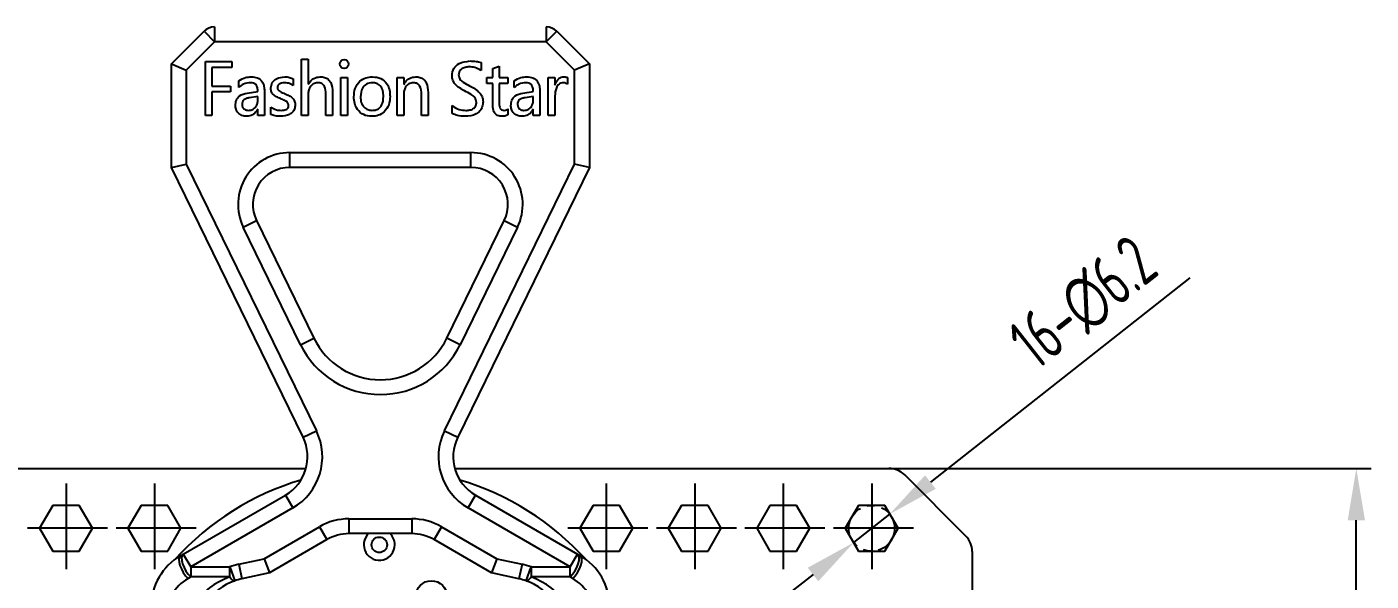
# Model space of a CAD drawing. Header units: millimetres. Extents: x 87 to 927, y 46 to 640.
# Drawn here: x 181.3 to 363.1, y 294.3 to 369.2 of the extents above; entities that cross this region are included whole.
import ezdxf

# ---------------------------------------------------------------- set-up
doc = ezdxf.new("R2010")
doc.units = ezdxf.units.MM
doc.header["$PDSIZE"] = -1
doc.linetypes.add('ACISOTGB', pattern=[9, 4, -1, 1, -1, 1, -1])
doc.linetypes.add('CENTER2', pattern=[28.575, 19.05, -3.175, 3.175, -3.175])
doc.layers.add('3中心线层', color=1, linetype='CENTER2')
doc.layers.add('7标注层', color=4, linetype='Continuous')
doc.styles.add('PC_TEXTSTYLE', font='ISOCP.SHX', dxfattribs={"width": 0.707, "bigfont": 'GBCBIG.SHX'})
doc.dimstyles.new('GB_DIAMETER', dxfattribs={"dimtxt": 3.5, "dimasz": 3.5, "dimexe": 1, "dimexo": 0, "dimgap": 1.5, "dimtad": 1, "dimjust": 4, "dimdsep": 46, "dimtxsty": 'PC_TEXTSTYLE', "dimcen": 0, "dimclrd": 256, "dimclrt": 3, "dimadec": 0, "dimazin": 2, "dimtp": 0.1, "dimtm": 0.1, "dimtfac": 0.71, "dimtdec": 3, "dimtmove": 0, "dimatfit": 2, "dimfxl": 1, "dimtfill": 1, "dimarcsym": 0})
doc.dimstyles.new('GB_LINEAR', dxfattribs={"dimtxt": 3.5, "dimasz": 3.5, "dimexe": 1, "dimexo": 0, "dimgap": 1.5, "dimtad": 1, "dimdsep": 46, "dimtxsty": 'PC_TEXTSTYLE', "dimcen": 0, "dimclrd": 256, "dimclrt": 3, "dimadec": 0, "dimazin": 2, "dimtp": 0.1, "dimtm": 0.1, "dimtfac": 0.71, "dimtdec": 3, "dimtmove": 0, "dimatfit": 3, "dimfxl": 1, "dimtfill": 1, "dimarcsym": 0})

# ---------------------------------------------------------------- blocks, each defined once
blk = doc.blocks.new('*D16')
at = {"layer": '7标注层', "lineweight": -2}
for p, q in [((338.54, 335.34), (303.47, 307.71)), ((293.1, 299.54), (297.97, 303.38)), ((287.6, 295.21), (282.1, 290.88))]:
    blk.add_line(p, q, dxfattribs=at)
at = {"layer": '7标注层'}
for points in [[(302.75, 308.63), (304.19, 306.8), (297.97, 303.38)], [(288.32, 294.3), (286.88, 296.13), (293.1, 299.54)]]:
    blk.add_solid(points, dxfattribs=at)
at = {"layer": 'Defpoints', "color": 0}
for p in [(297.97, 303.38), (293.1, 299.54)]:
    blk.add_point(p, dxfattribs=at)
at = {"layer": '7标注层', "color": 3, "insert": (324.21, 331.88), "char_height": 7, "attachment_point": 5, "rotation": 38.2282, "style": 'PC_TEXTSTYLE', "bg_fill": 3, "box_fill_scale": 1.1, "bg_fill_color": 257, "bg_fill_transparency": 0}
blk.add_mtext('16-∅6.2', dxfattribs=at)
blk = doc.blocks.new('*D19')
at = {"layer": '7标注层', "color": 0, "lineweight": -2}
for p, q in [((280.05, 309.56), (363.05, 309.56)), ((270.09, 219.56), (363.05, 219.56))]:
    blk.add_line(p, q, dxfattribs=at)
at = {"layer": '7标注层', "lineweight": -2}
blk.add_line((361.05, 226.56), (361.05, 302.56), dxfattribs=at)
at = {"layer": '7标注层'}
for points in [[(362.22, 302.56), (359.89, 302.56), (361.05, 309.56)], [(359.89, 226.56), (362.22, 226.56), (361.05, 219.56)]]:
    blk.add_solid(points, dxfattribs=at)
at = {"layer": 'Defpoints', "color": 0}
for p in [(280.05, 309.56), (361.05, 309.56), (270.09, 219.56)]:
    blk.add_point(p, dxfattribs=at)
at = {"layer": '7标注层', "color": 3, "insert": (354.9, 264.56), "char_height": 7, "attachment_point": 5, "rotation": 90, "style": 'PC_TEXTSTYLE', "bg_fill": 3, "box_fill_scale": 1.1, "bg_fill_color": 257, "bg_fill_transparency": 0}
blk.add_mtext('90', dxfattribs=at)

msp = doc.modelspace()

# ---------------------------------------------------------------- linework, layer by layer
at = {"color": 7, "linetype": 'Continuous', "lineweight": 25}
for p, q in [((206.693, 369.241), (206.693, 367.241)), ((251.536, 369.241), (251.536, 367.241)), ((200.865, 364.241), (205.279, 368.655)), ((206.693, 367.241), (202.865, 363.412)), ((205.279, 368.655), (206.693, 367.241)), ((251.536, 367.241), (206.693, 367.241)), ((252.95, 368.655), (251.536, 367.241)), ((255.365, 363.412), (251.536, 367.241)), ((252.95, 368.655), (257.365, 364.241)), ((200.865, 364.241), (202.865, 363.412)), ((200.865, 350.241), (200.865, 364.241)), ((205.455, 364.541), (209.016, 364.541)), ((205.455, 357.241), (205.455, 364.541)), ((209.016, 363.74), (206.345, 363.74)), ((206.345, 363.74), (206.345, 361.247)), ((209.016, 364.541), (209.016, 363.74)), ((218.461, 364.897), (219.352, 364.897)), ((218.461, 357.241), (218.461, 364.897)), ((219.352, 364.897), (219.352, 361.477)), ((242.721, 364.43), (242.721, 363.361)), ((244.296, 363.631), (245.187, 363.918)), ((244.296, 362.404), (244.296, 363.631)), ((245.187, 363.918), (245.187, 362.404)), ((257.365, 364.241), (255.365, 363.412)), ((257.365, 364.241), (257.365, 350.241)), ((202.865, 363.412), (202.865, 350.703)), ((209.968, 361.069), (209.968, 361.959)), ((217.331, 362.226), (217.331, 361.336)), ((223.776, 362.404), (224.666, 362.404)), ((223.776, 357.241), (223.776, 362.404)), ((224.666, 362.404), (224.666, 357.241)), ((231.379, 362.404), (232.269, 362.404)), ((231.379, 357.241), (231.379, 362.404)), ((232.269, 362.404), (232.269, 361.471)), ((243.495, 362.404), (244.296, 362.404)), ((243.495, 361.603), (243.495, 362.404)), ((245.187, 362.404), (246.344, 362.404)), ((246.344, 362.404), (246.344, 361.603)), ((247.207, 361.069), (247.207, 361.959)), ((251.81, 362.404), (252.7, 362.404)), ((251.81, 357.241), (251.81, 362.404)), ((252.7, 362.404), (252.7, 361.382)), ((254.392, 362.382), (254.392, 361.492)), ((255.365, 350.703), (255.365, 363.412)), ((206.345, 361.247), (208.838, 361.247)), ((208.838, 360.446), (206.345, 360.446)), ((206.345, 360.446), (206.345, 357.241)), ((208.838, 361.247), (208.838, 360.446)), ((211.122, 360.301), (212.55, 360.514)), ((213.44, 360.545), (213.44, 357.241)), ((219.352, 361.477), (219.37, 361.477)), ((219.352, 360.117), (219.352, 357.241)), ((221.755, 357.241), (221.755, 360.159)), ((222.646, 360.401), (222.646, 357.241)), ((232.269, 361.471), (232.287, 361.471)), ((232.269, 360.137), (232.269, 357.241)), ((234.673, 357.241), (234.673, 360.127)), ((235.563, 360.378), (235.563, 357.241)), ((244.296, 361.603), (243.495, 361.603)), ((244.296, 358.665), (244.296, 361.603)), ((245.187, 361.603), (245.187, 358.871)), ((246.344, 361.603), (245.187, 361.603)), ((248.361, 360.301), (249.789, 360.514)), ((250.679, 360.545), (250.679, 357.241)), ((252.7, 361.382), (252.717, 361.382)), ((252.7, 359.873), (252.7, 357.241)), ((212.55, 359.818), (211.439, 359.654)), ((212.55, 358.131), (212.528, 358.131)), ((212.55, 359.35), (212.55, 359.818)), ((212.55, 357.241), (212.55, 358.131)), ((214.304, 357.419), (214.304, 358.398)), ((238.803, 357.53), (238.803, 358.599)), ((246.344, 358.153), (246.344, 357.352)), ((249.789, 359.818), (248.678, 359.654)), ((249.789, 358.131), (249.767, 358.131)), ((249.789, 359.35), (249.789, 359.818)), ((249.789, 357.241), (249.789, 358.131)), ((206.345, 357.241), (205.455, 357.241)), ((213.44, 357.241), (212.55, 357.241)), ((219.352, 357.241), (218.461, 357.241)), ((222.646, 357.241), (221.755, 357.241)), ((224.666, 357.241), (223.776, 357.241)), ((232.269, 357.241), (231.379, 357.241)), ((235.563, 357.241), (234.673, 357.241)), ((250.679, 357.241), (249.789, 357.241)), ((252.7, 357.241), (251.81, 357.241)), ((216.868, 350.241), (216.868, 352.241)), ((216.868, 352.241), (241.361, 352.241)), ((241.361, 350.241), (241.361, 352.241)), ((200.865, 350.241), (202.865, 350.703)), ((218.661, 313.77), (200.865, 350.241)), ((202.865, 350.703), (220.458, 314.647)), ((241.361, 350.241), (216.868, 350.241)), ((237.771, 314.647), (255.365, 350.703)), ((257.365, 350.241), (239.569, 313.77)), ((257.365, 350.241), (255.365, 350.703)), ((210.577, 342.171), (212.374, 343.048)), ((218.33, 326.282), (210.577, 342.171)), ((212.374, 343.048), (220.128, 327.159)), ((238.102, 327.159), (245.855, 343.048)), ((247.652, 342.171), (239.899, 326.282)), ((245.855, 343.048), (247.652, 342.171)), ((218.33, 326.282), (220.128, 327.159)), ((239.899, 326.282), (238.102, 327.159)), ((218.661, 313.77), (220.458, 314.647)), ((237.771, 314.647), (239.569, 313.77)), ((160.357, 309.562), (219.057, 309.562)), ((239.172, 309.562), (297.872, 309.562)), ((308.236, 300.441), (299.993, 308.683)), ((202.474, 297.979), (216.268, 305.943)), ((216.268, 305.943), (217.268, 304.211)), ((240.961, 304.211), (241.961, 305.943)), ((241.961, 305.943), (255.755, 297.979)), ((184.823, 304.562), (183.033, 301.462)), ((188.402, 304.562), (184.823, 304.562)), ((190.192, 301.462), (188.402, 304.562)), ((196.782, 304.562), (194.992, 301.462)), ((200.361, 304.562), (196.782, 304.562)), ((202.151, 301.462), (200.361, 304.562)), ((217.268, 304.211), (203.474, 296.247)), ((254.755, 296.247), (240.961, 304.211)), ((257.868, 304.562), (256.078, 301.462)), ((261.447, 304.562), (257.868, 304.562)), ((263.237, 301.462), (261.447, 304.562)), ((269.827, 304.562), (268.037, 301.462)), ((273.407, 304.562), (269.827, 304.562)), ((275.196, 301.462), (273.407, 304.562)), ((281.786, 304.562), (279.996, 301.462)), ((285.366, 304.562), (281.786, 304.562)), ((287.156, 301.462), (285.366, 304.562)), ((293.745, 304.562), (291.956, 301.462)), ((297.325, 304.562), (293.745, 304.562)), ((299.115, 301.462), (297.325, 304.562)), ((213.383, 297.349), (220.866, 301.669)), ((220.866, 301.669), (221.866, 299.937)), ((224.866, 302.741), (233.363, 302.741)), ((224.866, 302.741), (224.866, 300.741)), ((233.363, 302.741), (233.363, 300.741)), ((237.363, 301.669), (236.363, 299.937)), ((237.363, 301.669), (244.847, 297.349)), ((183.033, 301.462), (184.823, 298.362)), ((188.402, 298.362), (190.192, 301.462)), ((194.992, 301.462), (196.782, 298.362)), ((200.361, 298.362), (202.151, 301.462)), ((221.866, 299.937), (214.115, 295.462)), ((233.363, 300.741), (224.866, 300.741)), ((244.115, 295.462), (236.363, 299.937)), ((256.078, 301.462), (257.868, 298.362)), ((261.447, 298.362), (263.237, 301.462)), ((268.037, 301.462), (269.827, 298.362)), ((273.407, 298.362), (275.196, 301.462)), ((279.996, 301.462), (281.786, 298.362)), ((285.366, 298.362), (287.156, 301.462)), ((291.956, 301.462), (293.745, 298.362)), ((297.325, 298.362), (299.115, 301.462)), ((184.823, 298.362), (188.402, 298.362)), ((196.782, 298.362), (200.361, 298.362)), ((257.868, 298.362), (261.447, 298.362)), ((269.827, 298.362), (273.407, 298.362)), ((281.786, 298.362), (285.366, 298.362)), ((293.745, 298.362), (297.325, 298.362)), ((309.115, 298.319), (309.115, 230.804)), ((202.115, 297.771), (202.474, 297.979)), ((202.474, 297.979), (203.474, 296.247)), ((203.474, 296.247), (203.474, 294.886)), ((203.474, 296.247), (208.747, 296.247)), ((208.747, 294.886), (208.747, 296.247)), ((208.747, 296.247), (209.421, 294.364)), ((209.967, 296.597), (213.383, 297.349)), ((209.967, 296.597), (210.396, 294.644)), ((213.383, 297.349), (214.115, 295.462)), ((244.847, 297.349), (244.115, 295.462)), ((244.847, 297.349), (248.263, 296.597)), ((248.263, 296.597), (247.833, 294.644)), ((248.809, 294.364), (249.482, 296.247)), ((249.482, 296.247), (254.755, 296.247)), ((249.482, 296.247), (249.482, 294.886)), ((254.755, 296.247), (255.755, 297.979)), ((254.755, 294.886), (254.755, 296.247)), ((255.755, 297.979), (256.115, 297.771)), ((203.474, 294.886), (203.115, 294.679)), ((208.747, 294.886), (203.474, 294.886)), ((214.115, 295.462), (210.396, 294.644)), ((247.833, 294.644), (244.115, 295.462)), ((254.755, 294.886), (249.482, 294.886)), ((255.115, 294.679), (254.755, 294.886))]:
    msp.add_line(p, q, dxfattribs=at)
at = {"color": 7, "linetype": 'Continuous', "lineweight": 25, "flags": 128}
for points in [[(202.115, 297.771), (201.954, 297.592), (201.881, 297.296), (201.901, 296.905), (202.012, 296.449), (202.206, 295.963), (202.468, 295.482), (202.779, 295.043), (203.115, 294.679)], [(202.474, 297.979), (202.314, 297.799), (202.241, 297.503), (202.26, 297.113), (202.371, 296.657), (202.565, 296.17), (202.827, 295.689), (203.138, 295.25), (203.474, 294.886)], [(254.755, 294.886), (255.091, 295.25), (255.402, 295.689), (255.664, 296.17), (255.858, 296.657), (255.969, 297.113), (255.989, 297.503), (255.916, 297.799), (255.755, 297.979)], [(255.115, 294.679), (255.451, 295.043), (255.762, 295.482), (256.024, 295.963), (256.218, 296.449), (256.329, 296.905), (256.348, 297.296), (256.275, 297.592), (256.115, 297.771)], [(208.747, 294.886), (208.843, 294.751), (208.938, 294.633), (209.03, 294.534), (209.119, 294.456), (209.204, 294.399), (209.283, 294.365), (209.355, 294.353), (209.421, 294.364)], [(248.809, 294.364), (248.874, 294.353), (248.947, 294.365), (249.026, 294.399), (249.11, 294.456), (249.199, 294.534), (249.292, 294.633), (249.386, 294.751), (249.482, 294.886)]]:
    msp.add_lwpolyline(points, dxfattribs=at)
at = {"color": 7, "linetype": 'Continuous', "lineweight": 25}
for centre, radius in [((224.214, 364.225), 0.6), ((228.967, 299.236), 1.05), ((236.005, 292.275), 2.1)]:
    msp.add_circle(centre, radius, dxfattribs=at)
at = {"linetype": 'ACISOTGB'}
msp.add_circle((295.535, 301.462), 3.1, dxfattribs=at)
at = {"color": 7, "linetype": 'Continuous', "lineweight": 25}
for centre, radius, start, end in [((206.693, 367.241), 2, 90, 135), ((251.536, 367.241), 2, 45, 90), ((216.868, 345.241), 7, 90, 206.01015), ((241.361, 345.241), 7, 333.98985, 90), ((216.868, 345.241), 5, 90, 206.01015), ((241.361, 345.241), 5, 333.98985, 90), ((229.115, 331.544), 10, 206.01015, 333.98985), ((229.115, 331.544), 12, 206.01015, 333.98985), ((213.268, 311.139), 8, 300, 26.01015), ((244.961, 311.139), 8, 153.98985, 240), ((213.268, 311.139), 6, 300, 26.01015), ((244.961, 311.139), 6, 153.98985, 240), ((297.872, 306.562), 3, 45, 90), ((229.115, 272.062), 37.5, 106.63967, 137.75885), ((229.115, 272.062), 37.5, 42.24115, 73.36033), ((224.866, 294.741), 8, 90, 120), ((233.363, 294.741), 8, 60, 90), ((224.866, 294.741), 6, 90, 120), ((228.967, 299.236), 2.1, 134.24132, 0), ((228.967, 299.236), 2.1, 0, 45.75868), ((233.363, 294.741), 6, 60, 90), ((306.115, 298.319), 3, 0, 45), ((206.115, 290.843), 8, 120, 180), ((212.115, 286.831), 10, 102.40346, 109.67939), ((246.115, 286.831), 10, 70.32061, 77.59654), ((252.115, 290.843), 8, 0, 60), ((206.115, 289.483), 6, 120, 180), ((212.115, 285.471), 10, 109.67939, 180), ((212.115, 286.831), 8, 102.40346, 109.67939), ((246.115, 286.831), 8, 70.32061, 77.59654), ((246.115, 285.471), 10, 0, 70.32061), ((252.115, 289.483), 6, 0, 60), ((212.115, 286.831), 8, 109.67939, 180), ((246.115, 286.831), 8, 0, 70.32061)]:
    msp.add_arc(centre, radius, start, end, dxfattribs=at)
for points, knots in [([(238.803, 362.671), (238.847, 362.999), (238.935, 363.656), (239.868, 364.48), (240.707, 364.573), (241.22, 364.63)], [0, 0, 0, 0, 0.2798426, 0.5600467, 1, 1, 1, 1]), ([(238.803, 362.671), (238.847, 362.999), (238.935, 363.656), (239.868, 364.48), (240.707, 364.573), (241.22, 364.63)], [0, 0, 0, 0, 0.2798426, 0.5600467, 1, 1, 1, 1]), ([(241.133, 363.829), (240.946, 363.819), (240.57, 363.799), (240.084, 363.584), (239.741, 363.214), (239.71, 362.916), (239.694, 362.767)], [0, 0, 0, 0, 0.2809815, 0.5610579, 0.7804051, 1, 1, 1, 1]), ([(241.133, 363.829), (240.946, 363.819), (240.57, 363.799), (240.084, 363.584), (239.741, 363.214), (239.71, 362.916), (239.694, 362.767)], [0, 0, 0, 0, 0.2809815, 0.5610579, 0.7804051, 1, 1, 1, 1]), ([(242.721, 363.361), (242.444, 363.518), (241.949, 363.797), (241.383, 363.819), (241.133, 363.829)], [0, 0, 0, 0, 0.5588139, 1, 1, 1, 1]), ([(242.721, 363.361), (242.444, 363.518), (241.949, 363.797), (241.383, 363.819), (241.133, 363.829)], [0, 0, 0, 0, 0.5588139, 1, 1, 1, 1]), ([(241.22, 364.63), (241.505, 364.629), (242.015, 364.627), (242.505, 364.49), (242.721, 364.43)], [0, 0, 0, 0, 0.5605496, 1, 1, 1, 1]), ([(241.22, 364.63), (241.505, 364.629), (242.015, 364.627), (242.505, 364.49), (242.721, 364.43)], [0, 0, 0, 0, 0.5605496, 1, 1, 1, 1]), ([(209.968, 361.959), (210.263, 362.133), (210.788, 362.443), (211.395, 362.478), (211.663, 362.493)], [0, 0, 0, 0, 0.5592912, 1, 1, 1, 1]), ([(209.968, 361.959), (210.263, 362.133), (210.788, 362.443), (211.395, 362.478), (211.663, 362.493)], [0, 0, 0, 0, 0.5592912, 1, 1, 1, 1]), ([(211.565, 361.692), (211.235, 361.654), (210.645, 361.586), (210.176, 361.227), (209.968, 361.069)], [0, 0, 0, 0, 0.55898249, 1, 1, 1, 1]), ([(211.565, 361.692), (211.235, 361.654), (210.645, 361.586), (210.176, 361.227), (209.968, 361.069)], [0, 0, 0, 0, 0.55898249, 1, 1, 1, 1]), ([(212.55, 360.514), (212.543, 360.678), (212.529, 361.005), (212.328, 361.438), (211.953, 361.668), (211.695, 361.684), (211.565, 361.692)], [0, 0, 0, 0, 0.28116545, 0.56013848, 0.77946719, 1, 1, 1, 1]), ([(212.55, 360.514), (212.543, 360.678), (212.529, 361.005), (212.328, 361.438), (211.953, 361.668), (211.695, 361.684), (211.565, 361.692)], [0, 0, 0, 0, 0.28116545, 0.56013848, 0.77946719, 1, 1, 1, 1]), ([(211.663, 362.493), (211.948, 362.475), (212.515, 362.438), (213.165, 361.905), (213.411, 361.209), (213.431, 360.766), (213.44, 360.545)], [0, 0, 0, 0, 0.2804819, 0.5580906, 0.7786483, 1, 1, 1, 1]), ([(211.663, 362.493), (211.948, 362.475), (212.515, 362.438), (213.165, 361.905), (213.411, 361.209), (213.431, 360.766), (213.44, 360.545)], [0, 0, 0, 0, 0.2804819, 0.5580906, 0.7786483, 1, 1, 1, 1]), ([(214.304, 361.012), (214.342, 361.263), (214.418, 361.766), (215.154, 362.373), (215.795, 362.448), (216.186, 362.493)], [0, 0, 0, 0, 0.2793727, 0.5598253, 1, 1, 1, 1]), ([(214.304, 361.012), (214.342, 361.263), (214.418, 361.766), (215.154, 362.373), (215.795, 362.448), (216.186, 362.493)], [0, 0, 0, 0, 0.2793727, 0.5598253, 1, 1, 1, 1]), ([(216.114, 361.692), (215.997, 361.686), (215.763, 361.674), (215.461, 361.545), (215.232, 361.33), (215.207, 361.145), (215.194, 361.052)], [0, 0, 0, 0, 0.2808587, 0.5609074, 0.7806551, 1, 1, 1, 1]), ([(216.114, 361.692), (215.997, 361.686), (215.763, 361.674), (215.461, 361.545), (215.232, 361.33), (215.207, 361.145), (215.194, 361.052)], [0, 0, 0, 0, 0.2808587, 0.5609074, 0.7806551, 1, 1, 1, 1]), ([(217.331, 361.336), (217.117, 361.452), (216.736, 361.658), (216.304, 361.682), (216.114, 361.692)], [0, 0, 0, 0, 0.5593999, 1, 1, 1, 1]), ([(217.331, 361.336), (217.117, 361.452), (216.736, 361.658), (216.304, 361.682), (216.114, 361.692)], [0, 0, 0, 0, 0.5593999, 1, 1, 1, 1]), ([(216.186, 362.493), (216.409, 362.48), (216.807, 362.456), (217.171, 362.297), (217.331, 362.226)], [0, 0, 0, 0, 0.5598319, 1, 1, 1, 1]), ([(216.186, 362.493), (216.409, 362.48), (216.807, 362.456), (217.171, 362.297), (217.331, 362.226)], [0, 0, 0, 0, 0.5598319, 1, 1, 1, 1]), ([(220.658, 361.692), (220.444, 361.66), (220.015, 361.596), (219.596, 361.129), (219.382, 360.621), (219.362, 360.286), (219.352, 360.117)], [0, 0, 0, 0, 0.2785433, 0.5582129, 0.778921, 1, 1, 1, 1]), ([(220.658, 361.692), (220.444, 361.66), (220.015, 361.596), (219.596, 361.129), (219.382, 360.621), (219.362, 360.286), (219.352, 360.117)], [0, 0, 0, 0, 0.2785433, 0.5582129, 0.778921, 1, 1, 1, 1]), ([(219.37, 361.477), (219.47, 361.635), (219.67, 361.951), (220.199, 362.393), (220.685, 362.455), (220.981, 362.493)], [0, 0, 0, 0, 0.2811765, 0.5619055, 1, 1, 1, 1]), ([(219.37, 361.477), (219.47, 361.635), (219.67, 361.951), (220.199, 362.393), (220.685, 362.455), (220.981, 362.493)], [0, 0, 0, 0, 0.2811765, 0.5619055, 1, 1, 1, 1]), ([(221.755, 360.159), (221.737, 360.526), (221.714, 360.986), (221.401, 361.426), (221.111, 361.647), (220.839, 361.674), (220.658, 361.692)], [0, 0, 0, 0, 0.4991169, 0.6247915, 0.7503587, 1, 1, 1, 1]), ([(221.755, 360.159), (221.737, 360.526), (221.714, 360.986), (221.401, 361.426), (221.111, 361.647), (220.839, 361.674), (220.658, 361.692)], [0, 0, 0, 0, 0.4991169, 0.6247915, 0.7503587, 1, 1, 1, 1]), ([(220.981, 362.493), (221.171, 362.482), (221.552, 362.459), (222.076, 362.192), (222.585, 361.51), (222.621, 360.859), (222.646, 360.401)], [0, 0, 0, 0, 0.1873516, 0.3739975, 0.5607801, 1, 1, 1, 1]), ([(220.981, 362.493), (221.171, 362.482), (221.552, 362.459), (222.076, 362.192), (222.585, 361.51), (222.621, 360.859), (222.646, 360.401)], [0, 0, 0, 0, 0.1873516, 0.3739975, 0.5607801, 1, 1, 1, 1]), ([(225.53, 359.767), (225.557, 360.162), (225.61, 360.949), (226.234, 361.905), (227.13, 362.429), (227.749, 362.472), (228.059, 362.493)], [0, 0, 0, 0, 0.2805649, 0.5595377, 0.7794174, 1, 1, 1, 1]), ([(225.53, 359.767), (225.557, 360.162), (225.61, 360.949), (226.234, 361.905), (227.13, 362.429), (227.749, 362.472), (228.059, 362.493)], [0, 0, 0, 0, 0.2805649, 0.5595377, 0.7794174, 1, 1, 1, 1]), ([(228.005, 361.692), (227.742, 361.663), (227.217, 361.604), (226.52, 360.888), (226.458, 360.21), (226.42, 359.796)], [0, 0, 0, 0, 0.2804369, 0.5602415, 1, 1, 1, 1]), ([(228.005, 361.692), (227.742, 361.663), (227.217, 361.604), (226.52, 360.888), (226.458, 360.21), (226.42, 359.796)], [0, 0, 0, 0, 0.2804369, 0.5602415, 1, 1, 1, 1]), ([(229.536, 359.818), (229.524, 360.076), (229.499, 360.588), (229.183, 361.261), (228.613, 361.649), (228.208, 361.678), (228.005, 361.692)], [0, 0, 0, 0, 0.28105952, 0.56035718, 0.77966968, 1, 1, 1, 1]), ([(229.536, 359.818), (229.524, 360.076), (229.499, 360.588), (229.183, 361.261), (228.613, 361.649), (228.208, 361.678), (228.005, 361.692)], [0, 0, 0, 0, 0.28105952, 0.56035718, 0.77966968, 1, 1, 1, 1]), ([(228.059, 362.493), (228.438, 362.458), (229.195, 362.388), (230.014, 361.639), (230.381, 360.732), (230.411, 360.142), (230.426, 359.846)], [0, 0, 0, 0, 0.2797893, 0.5584074, 0.778898, 1, 1, 1, 1]), ([(228.059, 362.493), (228.438, 362.458), (229.195, 362.388), (230.014, 361.639), (230.381, 360.732), (230.411, 360.142), (230.426, 359.846)], [0, 0, 0, 0, 0.2797893, 0.5584074, 0.778898, 1, 1, 1, 1]), ([(233.572, 361.692), (233.359, 361.662), (232.933, 361.602), (232.512, 361.142), (232.298, 360.638), (232.279, 360.304), (232.269, 360.137)], [0, 0, 0, 0, 0.2787643, 0.5581863, 0.7789378, 1, 1, 1, 1]), ([(233.572, 361.692), (233.359, 361.662), (232.933, 361.602), (232.512, 361.142), (232.298, 360.638), (232.279, 360.304), (232.269, 360.137)], [0, 0, 0, 0, 0.2787643, 0.5581863, 0.7789378, 1, 1, 1, 1]), ([(232.287, 361.471), (232.387, 361.631), (232.585, 361.951), (233.119, 362.394), (233.607, 362.456), (233.905, 362.493)], [0, 0, 0, 0, 0.2812132, 0.5618872, 1, 1, 1, 1]), ([(232.287, 361.471), (232.387, 361.631), (232.585, 361.951), (233.119, 362.394), (233.607, 362.456), (233.905, 362.493)], [0, 0, 0, 0, 0.2812132, 0.5618872, 1, 1, 1, 1]), ([(234.673, 360.127), (234.655, 360.499), (234.633, 360.964), (234.323, 361.416), (234.032, 361.645), (233.756, 361.673), (233.572, 361.692)], [0, 0, 0, 0, 0.4992271, 0.6249352, 0.7505223, 1, 1, 1, 1]), ([(234.673, 360.127), (234.655, 360.499), (234.633, 360.964), (234.323, 361.416), (234.032, 361.645), (233.756, 361.673), (233.572, 361.692)], [0, 0, 0, 0, 0.4992271, 0.6249352, 0.7505223, 1, 1, 1, 1]), ([(233.905, 362.493), (234.096, 362.481), (234.477, 362.455), (234.992, 362.17), (235.492, 361.485), (235.534, 360.834), (235.563, 360.378)], [0, 0, 0, 0, 0.1872852, 0.3739272, 0.5608737, 1, 1, 1, 1]), ([(233.905, 362.493), (234.096, 362.481), (234.477, 362.455), (234.992, 362.17), (235.492, 361.485), (235.534, 360.834), (235.563, 360.378)], [0, 0, 0, 0, 0.1872852, 0.3739272, 0.5608737, 1, 1, 1, 1]), ([(240.498, 360.6), (240.266, 360.729), (239.804, 360.985), (239.208, 361.437), (238.857, 362.046), (238.821, 362.463), (238.803, 362.671)], [0, 0, 0, 0, 0.2807408, 0.5607689, 0.7802691, 1, 1, 1, 1]), ([(240.498, 360.6), (240.266, 360.729), (239.804, 360.985), (239.208, 361.437), (238.857, 362.046), (238.821, 362.463), (238.803, 362.671)], [0, 0, 0, 0, 0.2807408, 0.5607689, 0.7802691, 1, 1, 1, 1]), ([(239.694, 362.767), (239.724, 362.557), (239.785, 362.133), (240.426, 361.688), (240.885, 361.439), (241.165, 361.286)], [0, 0, 0, 0, 0.2777946, 0.5577666, 1, 1, 1, 1]), ([(239.694, 362.767), (239.724, 362.557), (239.785, 362.133), (240.426, 361.688), (240.885, 361.439), (241.165, 361.286)], [0, 0, 0, 0, 0.2777946, 0.5577666, 1, 1, 1, 1]), ([(247.207, 361.959), (247.501, 362.133), (248.027, 362.443), (248.634, 362.478), (248.902, 362.493)], [0, 0, 0, 0, 0.5592912, 1, 1, 1, 1]), ([(247.207, 361.959), (247.501, 362.133), (248.027, 362.443), (248.634, 362.478), (248.902, 362.493)], [0, 0, 0, 0, 0.5592912, 1, 1, 1, 1]), ([(248.804, 361.692), (248.474, 361.654), (247.884, 361.586), (247.414, 361.227), (247.207, 361.069)], [0, 0, 0, 0, 0.55898249, 1, 1, 1, 1]), ([(248.804, 361.692), (248.474, 361.654), (247.884, 361.586), (247.414, 361.227), (247.207, 361.069)], [0, 0, 0, 0, 0.55898249, 1, 1, 1, 1]), ([(249.789, 360.514), (249.782, 360.678), (249.768, 361.005), (249.567, 361.438), (249.192, 361.668), (248.934, 361.684), (248.804, 361.692)], [0, 0, 0, 0, 0.2811654, 0.5601385, 0.7794672, 1, 1, 1, 1]), ([(249.789, 360.514), (249.782, 360.678), (249.768, 361.005), (249.567, 361.438), (249.192, 361.668), (248.934, 361.684), (248.804, 361.692)], [0, 0, 0, 0, 0.2811654, 0.5601385, 0.7794672, 1, 1, 1, 1]), ([(248.902, 362.493), (249.187, 362.475), (249.754, 362.438), (250.404, 361.905), (250.65, 361.209), (250.669, 360.766), (250.679, 360.545)], [0, 0, 0, 0, 0.2804819, 0.5580906, 0.7786483, 1, 1, 1, 1]), ([(248.902, 362.493), (249.187, 362.475), (249.754, 362.438), (250.404, 361.905), (250.65, 361.209), (250.669, 360.766), (250.679, 360.545)], [0, 0, 0, 0, 0.2804819, 0.5580906, 0.7786483, 1, 1, 1, 1]), ([(253.816, 361.692), (253.717, 361.683), (253.519, 361.665), (253.178, 361.451), (252.773, 360.868), (252.729, 360.271), (252.7, 359.873)], [0, 0, 0, 0, 0.1253102, 0.2507012, 0.500634, 1, 1, 1, 1]), ([(253.816, 361.692), (253.717, 361.683), (253.519, 361.665), (253.178, 361.451), (252.773, 360.868), (252.729, 360.271), (252.7, 359.873)], [0, 0, 0, 0, 0.1253102, 0.2507012, 0.500634, 1, 1, 1, 1]), ([(252.717, 361.382), (252.847, 361.699), (253.029, 362.142), (253.558, 362.46), (253.822, 362.482), (253.953, 362.493)], [0, 0, 0, 0, 0.5581273, 0.77898903, 1, 1, 1, 1]), ([(252.717, 361.382), (252.847, 361.699), (253.029, 362.142), (253.558, 362.46), (253.822, 362.482), (253.953, 362.493)], [0, 0, 0, 0, 0.5581273, 0.77898903, 1, 1, 1, 1]), ([(254.392, 361.492), (254.294, 361.559), (254.12, 361.68), (253.909, 361.689), (253.816, 361.692)], [0, 0, 0, 0, 0.5583769, 1, 1, 1, 1]), ([(254.392, 361.492), (254.294, 361.559), (254.12, 361.68), (253.909, 361.689), (253.816, 361.692)], [0, 0, 0, 0, 0.5583769, 1, 1, 1, 1]), ([(253.953, 362.493), (254.04, 362.491), (254.195, 362.487), (254.332, 362.414), (254.392, 362.382)], [0, 0, 0, 0, 0.5606013, 1, 1, 1, 1]), ([(253.953, 362.493), (254.04, 362.491), (254.195, 362.487), (254.332, 362.414), (254.392, 362.382)], [0, 0, 0, 0, 0.5606013, 1, 1, 1, 1]), ([(209.523, 358.637), (209.542, 358.878), (209.578, 359.359), (210.134, 360.078), (210.747, 360.216), (211.122, 360.301)], [0, 0, 0, 0, 0.2810151, 0.5604624, 1, 1, 1, 1]), ([(209.523, 358.637), (209.542, 358.878), (209.578, 359.359), (210.134, 360.078), (210.747, 360.216), (211.122, 360.301)], [0, 0, 0, 0, 0.2810151, 0.5604624, 1, 1, 1, 1]), ([(215.596, 359.539), (215.417, 359.619), (215.059, 359.78), (214.589, 360.086), (214.338, 360.547), (214.315, 360.857), (214.304, 361.012)], [0, 0, 0, 0, 0.280737, 0.5604822, 0.7799552, 1, 1, 1, 1]), ([(215.596, 359.539), (215.417, 359.619), (215.059, 359.78), (214.589, 360.086), (214.338, 360.547), (214.315, 360.857), (214.304, 361.012)], [0, 0, 0, 0, 0.280737, 0.5604822, 0.7799552, 1, 1, 1, 1]), ([(215.194, 361.052), (215.198, 360.993), (215.204, 360.874), (215.302, 360.65), (215.662, 360.413), (215.991, 360.286), (216.211, 360.201)], [0, 0, 0, 0, 0.1251338, 0.250386, 0.4988394, 1, 1, 1, 1]), ([(215.194, 361.052), (215.198, 360.993), (215.204, 360.874), (215.302, 360.65), (215.662, 360.413), (215.991, 360.286), (216.211, 360.201)], [0, 0, 0, 0, 0.1251338, 0.250386, 0.4988394, 1, 1, 1, 1]), ([(216.211, 360.201), (216.401, 360.12), (216.781, 359.959), (217.272, 359.639), (217.561, 359.169), (217.586, 358.843), (217.598, 358.679)], [0, 0, 0, 0, 0.2808403, 0.5607317, 0.7801414, 1, 1, 1, 1]), ([(216.211, 360.201), (216.401, 360.12), (216.781, 359.959), (217.272, 359.639), (217.561, 359.169), (217.586, 358.843), (217.598, 358.679)], [0, 0, 0, 0, 0.2808403, 0.5607317, 0.7801414, 1, 1, 1, 1]), ([(230.426, 359.846), (230.397, 359.46), (230.338, 358.688), (229.729, 357.755), (228.863, 357.22), (228.256, 357.175), (227.952, 357.152)], [0, 0, 0, 0, 0.2804215, 0.5596973, 0.7795633, 1, 1, 1, 1]), ([(230.426, 359.846), (230.397, 359.46), (230.338, 358.688), (229.729, 357.755), (228.863, 357.22), (228.256, 357.175), (227.952, 357.152)], [0, 0, 0, 0, 0.2804215, 0.5596973, 0.7795633, 1, 1, 1, 1]), ([(242.097, 359.042), (242.053, 359.262), (241.964, 359.704), (241.298, 360.189), (240.802, 360.444), (240.498, 360.6)], [0, 0, 0, 0, 0.27704295, 0.55718775, 1, 1, 1, 1]), ([(242.097, 359.042), (242.053, 359.262), (241.964, 359.704), (241.298, 360.189), (240.802, 360.444), (240.498, 360.6)], [0, 0, 0, 0, 0.27704295, 0.55718775, 1, 1, 1, 1]), ([(241.165, 361.286), (241.412, 361.155), (241.905, 360.892), (242.52, 360.405), (242.921, 359.783), (242.965, 359.343), (242.988, 359.123)], [0, 0, 0, 0, 0.2807137, 0.5608365, 0.7804901, 1, 1, 1, 1]), ([(241.165, 361.286), (241.412, 361.155), (241.905, 360.892), (242.52, 360.405), (242.921, 359.783), (242.965, 359.343), (242.988, 359.123)], [0, 0, 0, 0, 0.2807137, 0.5608365, 0.7804901, 1, 1, 1, 1]), ([(246.762, 358.637), (246.781, 358.878), (246.817, 359.359), (247.373, 360.078), (247.986, 360.216), (248.361, 360.301)], [0, 0, 0, 0, 0.2810151, 0.5604624, 1, 1, 1, 1]), ([(246.762, 358.637), (246.781, 358.878), (246.817, 359.359), (247.373, 360.078), (247.986, 360.216), (248.361, 360.301)], [0, 0, 0, 0, 0.2810151, 0.5604624, 1, 1, 1, 1]), ([(211.052, 357.152), (210.826, 357.169), (210.375, 357.205), (209.839, 357.584), (209.559, 358.106), (209.535, 358.46), (209.523, 358.637)], [0, 0, 0, 0, 0.2802969, 0.5592948, 0.7793161, 1, 1, 1, 1]), ([(211.052, 357.152), (210.826, 357.169), (210.375, 357.205), (209.839, 357.584), (209.559, 358.106), (209.535, 358.46), (209.523, 358.637)], [0, 0, 0, 0, 0.2802969, 0.5592948, 0.7793161, 1, 1, 1, 1]), ([(211.439, 359.654), (211.297, 359.631), (211.015, 359.584), (210.638, 359.411), (210.436, 359.08), (210.421, 358.854), (210.414, 358.74)], [0, 0, 0, 0, 0.28112572, 0.56025223, 0.77959242, 1, 1, 1, 1]), ([(211.439, 359.654), (211.297, 359.631), (211.015, 359.584), (210.638, 359.411), (210.436, 359.08), (210.421, 358.854), (210.414, 358.74)], [0, 0, 0, 0, 0.28112572, 0.56025223, 0.77959242, 1, 1, 1, 1]), ([(210.414, 358.74), (210.428, 358.616), (210.456, 358.367), (210.703, 358.101), (210.997, 357.971), (211.191, 357.959), (211.289, 357.953)], [0, 0, 0, 0, 0.2794512, 0.5587021, 0.7792216, 1, 1, 1, 1]), ([(210.414, 358.74), (210.428, 358.616), (210.456, 358.367), (210.703, 358.101), (210.997, 357.971), (211.191, 357.959), (211.289, 357.953)], [0, 0, 0, 0, 0.2794512, 0.5587021, 0.7792216, 1, 1, 1, 1]), ([(212.528, 358.131), (212.44, 357.98), (212.264, 357.678), (211.783, 357.25), (211.329, 357.189), (211.052, 357.152)], [0, 0, 0, 0, 0.2813012, 0.5620696, 1, 1, 1, 1]), ([(212.528, 358.131), (212.44, 357.98), (212.264, 357.678), (211.783, 357.25), (211.329, 357.189), (211.052, 357.152)], [0, 0, 0, 0, 0.2813012, 0.5620696, 1, 1, 1, 1]), ([(211.289, 357.953), (211.486, 357.978), (211.882, 358.027), (212.296, 358.425), (212.519, 358.885), (212.54, 359.195), (212.55, 359.35)], [0, 0, 0, 0, 0.2792022, 0.5585952, 0.779113, 1, 1, 1, 1]), ([(211.289, 357.953), (211.486, 357.978), (211.882, 358.027), (212.296, 358.425), (212.519, 358.885), (212.54, 359.195), (212.55, 359.35)], [0, 0, 0, 0, 0.2792022, 0.5585952, 0.779113, 1, 1, 1, 1]), ([(214.304, 358.398), (214.548, 358.257), (214.983, 358.003), (215.483, 357.968), (215.703, 357.953)], [0, 0, 0, 0, 0.5596687, 1, 1, 1, 1]), ([(214.304, 358.398), (214.548, 358.257), (214.983, 358.003), (215.483, 357.968), (215.703, 357.953)], [0, 0, 0, 0, 0.5596687, 1, 1, 1, 1]), ([(216.708, 358.625), (216.677, 358.769), (216.614, 359.059), (216.137, 359.321), (215.802, 359.456), (215.596, 359.539)], [0, 0, 0, 0, 0.2763025, 0.5569545, 1, 1, 1, 1]), ([(216.708, 358.625), (216.677, 358.769), (216.614, 359.059), (216.137, 359.321), (215.802, 359.456), (215.596, 359.539)], [0, 0, 0, 0, 0.2763025, 0.5569545, 1, 1, 1, 1]), ([(217.598, 358.679), (217.583, 358.504), (217.554, 358.154), (217.259, 357.702), (216.636, 357.247), (216.043, 357.191), (215.627, 357.152)], [0, 0, 0, 0, 0.1871378, 0.3739122, 0.5611897, 1, 1, 1, 1]), ([(217.598, 358.679), (217.583, 358.504), (217.554, 358.154), (217.259, 357.702), (216.636, 357.247), (216.043, 357.191), (215.627, 357.152)], [0, 0, 0, 0, 0.1871378, 0.3739122, 0.5611897, 1, 1, 1, 1]), ([(215.703, 357.953), (215.937, 357.963), (216.229, 357.975), (216.52, 358.159), (216.674, 358.335), (216.694, 358.509), (216.708, 358.625)], [0, 0, 0, 0, 0.4996366, 0.6253071, 0.7509805, 1, 1, 1, 1]), ([(215.703, 357.953), (215.937, 357.963), (216.229, 357.975), (216.52, 358.159), (216.674, 358.335), (216.694, 358.509), (216.708, 358.625)], [0, 0, 0, 0, 0.4996366, 0.6253071, 0.7509805, 1, 1, 1, 1]), ([(227.952, 357.152), (227.573, 357.189), (226.818, 357.263), (225.994, 357.993), (225.584, 358.881), (225.548, 359.471), (225.53, 359.767)], [0, 0, 0, 0, 0.2797405, 0.5587021, 0.779073, 1, 1, 1, 1]), ([(227.952, 357.152), (227.573, 357.189), (226.818, 357.263), (225.994, 357.993), (225.584, 358.881), (225.548, 359.471), (225.53, 359.767)], [0, 0, 0, 0, 0.2797405, 0.5587021, 0.779073, 1, 1, 1, 1]), ([(226.42, 359.796), (226.436, 359.539), (226.466, 359.026), (226.833, 358.383), (227.398, 358.004), (227.802, 357.97), (228.005, 357.953)], [0, 0, 0, 0, 0.2807452, 0.5600397, 0.7797305, 1, 1, 1, 1]), ([(226.42, 359.796), (226.436, 359.539), (226.466, 359.026), (226.833, 358.383), (227.398, 358.004), (227.802, 357.97), (228.005, 357.953)], [0, 0, 0, 0, 0.2807452, 0.5600397, 0.7797305, 1, 1, 1, 1]), ([(228.005, 357.953), (228.176, 357.964), (228.518, 357.985), (228.987, 358.226), (229.464, 358.822), (229.506, 359.408), (229.536, 359.818)], [0, 0, 0, 0, 0.1874664, 0.3743165, 0.5612443, 1, 1, 1, 1]), ([(228.005, 357.953), (228.176, 357.964), (228.518, 357.985), (228.987, 358.226), (229.464, 358.822), (229.506, 359.408), (229.536, 359.818)], [0, 0, 0, 0, 0.1874664, 0.3743165, 0.5612443, 1, 1, 1, 1]), ([(238.803, 358.599), (239.121, 358.397), (239.689, 358.036), (240.356, 357.979), (240.651, 357.953)], [0, 0, 0, 0, 0.5589777, 1, 1, 1, 1]), ([(238.803, 358.599), (239.121, 358.397), (239.689, 358.036), (240.356, 357.979), (240.651, 357.953)], [0, 0, 0, 0, 0.5589777, 1, 1, 1, 1]), ([(242.988, 359.123), (242.973, 358.9), (242.942, 358.455), (242.609, 357.854), (241.823, 357.253), (241.064, 357.194), (240.531, 357.152)], [0, 0, 0, 0, 0.1873228, 0.3741277, 0.5611901, 1, 1, 1, 1]), ([(242.988, 359.123), (242.973, 358.9), (242.942, 358.455), (242.609, 357.854), (241.823, 357.253), (241.064, 357.194), (240.531, 357.152)], [0, 0, 0, 0, 0.1873228, 0.3741277, 0.5611901, 1, 1, 1, 1]), ([(240.651, 357.953), (240.843, 357.961), (241.227, 357.977), (241.746, 358.171), (242.063, 358.585), (242.086, 358.89), (242.097, 359.042)], [0, 0, 0, 0, 0.2813406, 0.5608, 0.7797687, 1, 1, 1, 1]), ([(240.651, 357.953), (240.843, 357.961), (241.227, 357.977), (241.746, 358.171), (242.063, 358.585), (242.086, 358.89), (242.097, 359.042)], [0, 0, 0, 0, 0.2813406, 0.5608, 0.7797687, 1, 1, 1, 1]), ([(245.59, 357.152), (245.374, 357.167), (244.945, 357.198), (244.348, 357.763), (244.316, 358.323), (244.296, 358.665)], [0, 0, 0, 0, 0.28112639, 0.55969219, 1, 1, 1, 1]), ([(245.59, 357.152), (245.374, 357.167), (244.945, 357.198), (244.348, 357.763), (244.316, 358.323), (244.296, 358.665)], [0, 0, 0, 0, 0.28112639, 0.55969219, 1, 1, 1, 1]), ([(245.187, 358.871), (245.192, 358.645), (245.199, 358.363), (245.393, 358.092), (245.583, 357.972), (245.749, 357.961), (245.86, 357.953)], [0, 0, 0, 0, 0.4987814, 0.6242769, 0.7497754, 1, 1, 1, 1]), ([(245.187, 358.871), (245.192, 358.645), (245.199, 358.363), (245.393, 358.092), (245.583, 357.972), (245.749, 357.961), (245.86, 357.953)], [0, 0, 0, 0, 0.4987814, 0.6242769, 0.7497754, 1, 1, 1, 1]), ([(245.86, 357.953), (245.962, 357.964), (246.144, 357.984), (246.283, 358.102), (246.344, 358.153)], [0, 0, 0, 0, 0.5592334, 1, 1, 1, 1]), ([(245.86, 357.953), (245.962, 357.964), (246.144, 357.984), (246.283, 358.102), (246.344, 358.153)], [0, 0, 0, 0, 0.5592334, 1, 1, 1, 1]), ([(248.291, 357.152), (248.065, 357.169), (247.614, 357.205), (247.078, 357.584), (246.798, 358.106), (246.774, 358.46), (246.762, 358.637)], [0, 0, 0, 0, 0.2802969, 0.5592948, 0.7793161, 1, 1, 1, 1]), ([(248.291, 357.152), (248.065, 357.169), (247.614, 357.205), (247.078, 357.584), (246.798, 358.106), (246.774, 358.46), (246.762, 358.637)], [0, 0, 0, 0, 0.2802969, 0.5592948, 0.7793161, 1, 1, 1, 1]), ([(248.678, 359.654), (248.536, 359.631), (248.254, 359.584), (247.876, 359.411), (247.675, 359.08), (247.66, 358.854), (247.652, 358.74)], [0, 0, 0, 0, 0.2811257, 0.5602522, 0.7795924, 1, 1, 1, 1]), ([(248.678, 359.654), (248.536, 359.631), (248.254, 359.584), (247.876, 359.411), (247.675, 359.08), (247.66, 358.854), (247.652, 358.74)], [0, 0, 0, 0, 0.2811257, 0.5602522, 0.7795924, 1, 1, 1, 1]), ([(247.652, 358.74), (247.667, 358.616), (247.695, 358.367), (247.942, 358.101), (248.236, 357.971), (248.43, 357.959), (248.527, 357.953)], [0, 0, 0, 0, 0.2794512, 0.5587021, 0.7792216, 1, 1, 1, 1]), ([(247.652, 358.74), (247.667, 358.616), (247.695, 358.367), (247.942, 358.101), (248.236, 357.971), (248.43, 357.959), (248.527, 357.953)], [0, 0, 0, 0, 0.2794512, 0.5587021, 0.7792216, 1, 1, 1, 1]), ([(249.767, 358.131), (249.679, 357.98), (249.503, 357.678), (249.022, 357.25), (248.568, 357.189), (248.291, 357.152)], [0, 0, 0, 0, 0.28130118, 0.56206956, 1, 1, 1, 1]), ([(249.767, 358.131), (249.679, 357.98), (249.503, 357.678), (249.022, 357.25), (248.568, 357.189), (248.291, 357.152)], [0, 0, 0, 0, 0.28130118, 0.56206956, 1, 1, 1, 1]), ([(248.527, 357.953), (248.725, 357.978), (249.121, 358.027), (249.535, 358.425), (249.758, 358.885), (249.779, 359.195), (249.789, 359.35)], [0, 0, 0, 0, 0.2792022, 0.5585952, 0.779113, 1, 1, 1, 1]), ([(248.527, 357.953), (248.725, 357.978), (249.121, 358.027), (249.535, 358.425), (249.758, 358.885), (249.779, 359.195), (249.789, 359.35)], [0, 0, 0, 0, 0.2792022, 0.5585952, 0.779113, 1, 1, 1, 1]), ([(215.627, 357.152), (215.371, 357.162), (214.915, 357.18), (214.491, 357.346), (214.304, 357.419)], [0, 0, 0, 0, 0.5600376, 1, 1, 1, 1]), ([(215.627, 357.152), (215.371, 357.162), (214.915, 357.18), (214.491, 357.346), (214.304, 357.419)], [0, 0, 0, 0, 0.5600376, 1, 1, 1, 1]), ([(240.531, 357.152), (240.196, 357.171), (239.599, 357.206), (239.046, 357.431), (238.803, 357.53)], [0, 0, 0, 0, 0.56079658, 1, 1, 1, 1]), ([(240.531, 357.152), (240.196, 357.171), (239.599, 357.206), (239.046, 357.431), (238.803, 357.53)], [0, 0, 0, 0, 0.56079658, 1, 1, 1, 1]), ([(246.344, 357.352), (246.211, 357.284), (245.973, 357.162), (245.707, 357.155), (245.59, 357.152)], [0, 0, 0, 0, 0.5587925, 1, 1, 1, 1]), ([(246.344, 357.352), (246.211, 357.284), (245.973, 357.162), (245.707, 357.155), (245.59, 357.152)], [0, 0, 0, 0, 0.5587925, 1, 1, 1, 1])]:
    msp.add_open_spline(points, degree=3, knots=knots, dxfattribs=at)
at = {"layer": '3中心线层'}
for p, q in [((186.613, 307.533), (186.613, 295.953)), ((198.572, 307.533), (198.572, 295.953)), ((259.658, 307.533), (259.658, 295.953)), ((271.617, 307.533), (271.617, 295.953)), ((295.535, 307.533), (295.535, 295.953)), ((192.245, 301.462), (181.427, 301.462)), ((204.204, 301.462), (193.386, 301.462)), ((265.29, 301.462), (254.472, 301.462)), ((277.249, 301.462), (266.431, 301.462)), ((301.167, 301.462), (290.349, 301.462))]:
    msp.add_line(p, q, dxfattribs=at)

# ---------------------------------------------------------------- next in the draw order: dimensions: what is measured, and where the dimension line sits
at = {"layer": '7标注层'}
dim = msp.add_diameter_dim_2p(p1=(293.1, 299.544), p2=(297.97, 303.38), text='16-<>', dimstyle='GB_DIAMETER', override={"dimscale": 2, "dimgap": 1.5, "dimtad": 1, "dimjust": 4, "dimtih": 0, "dimtoh": 0, "dimdec": 2, "dimlfac": 1, "dimpost": '', "dimcen": 0, "dimse1": 0, "dimse2": 0, "dimsd1": 0, "dimsd2": 0, "dimtix": 0, "dimtofl": 1, "dimatfit": 0, "dimtvp": 0.1}, dxfattribs=at)
dim.commit()
dim.dimension.update_dxf_attribs({"geometry": '*D16', "text_midpoint": (328.018, 327.049), "dimtype": 163})

# ---------------------------------------------------------------- next in the draw order: linework, layer by layer
at = {"layer": '3中心线层'}
for p, q in [((283.576, 307.533), (283.576, 295.953)), ((289.208, 301.462), (278.39, 301.462))]:
    msp.add_line(p, q, dxfattribs=at)

# ---------------------------------------------------------------- next in the draw order: dimensions: what is measured, and where the dimension line sits
at = {"layer": '7标注层'}
dim = msp.add_linear_dim(base=(361.052, 309.562), p1=(270.093, 219.562), p2=(280.05, 309.562), angle=90, dimstyle='GB_LINEAR', override={"dimscale": 2, "dimgap": 1.5, "dimtad": 1, "dimjust": 0, "dimdec": 2, "dimlfac": 1, "dimse1": 0, "dimse2": 0, "dimsd1": 0, "dimsd2": 0, "dimclrd": 256, "dimclre": 0, "dimtofl": 1, "dimtvp": 0.1}, dxfattribs=at)
dim.commit()
dim.dimension.update_dxf_attribs({"geometry": '*D19', "text_midpoint": (354.899, 264.562)})

doc.saveas('drawing.dxf')
